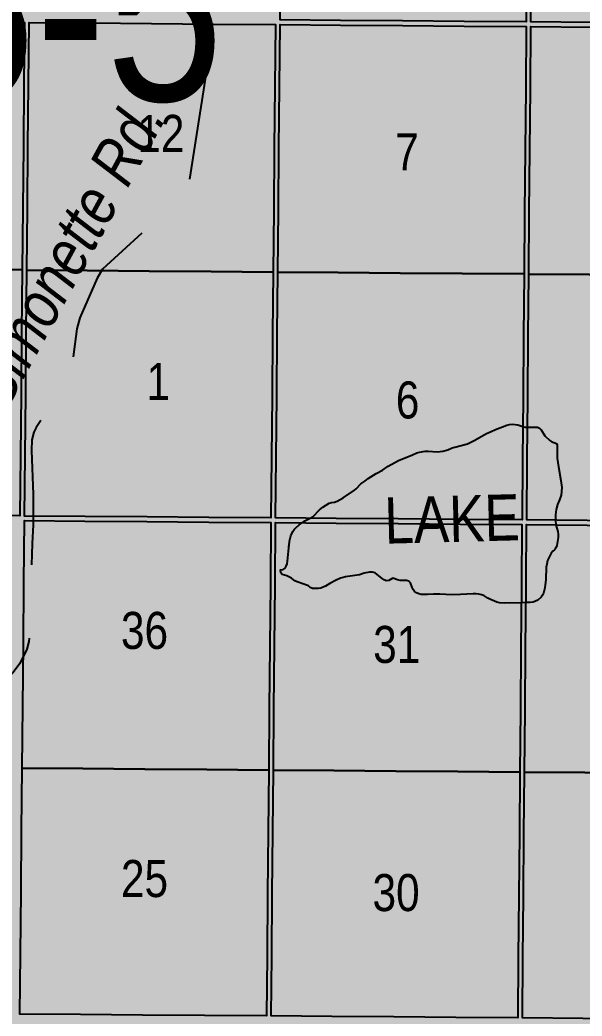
# Model space of a CAD drawing. Extents: x 403018 to 417191, y 6033193 to 6042673.
# Drawn here: x 413323.8 to 413445.5, y 6037164.9 to 6037380.5 of the extents above; entities that cross this region are included whole.
import ezdxf
from ezdxf.enums import TextEntityAlignment as Align

# ---------------------------------------------------------------- set-up
doc = ezdxf.new("R2010")
doc.units = 0
doc.header["$LTSCALE"] = 5
doc.linetypes.add('DASHED2', pattern=[9.525, 6.35, -3.175])
for name, color, linetype in [('L-TITLEDB-T', 4, 'Continuous'), ('Quarters', 8, 'Continuous'), ('RoadSeg', 57, 'DASHED2'), ('T-WATER', 160, 'Continuous'), ('T-WATER-H', 133, 'Continuous'), ('T-WATER-T', 170, 'Continuous')]:
    doc.layers.add(name, color=color, linetype=linetype)
doc.layers.add('ROUTE-MAP-BACKGROUND-H', color=7, linetype='Continuous', true_color=0xf0ebff)
doc.styles.add('120', font='ARIALN.TTF', dxfattribs={"height": 13})
doc.styles.add('80L', font='ARIALN.TTF', dxfattribs={"height": 10})
doc.styles.add('TXT', font='ARIALN.TTF', dxfattribs={"height": 0.2})

msp = doc.modelspace()

# ---------------------------------------------------------------- hatches: boundary and pattern name
at = {"layer": 'ROUTE-MAP-BACKGROUND-H'}
h = msp.add_hatch(color=256, dxfattribs=at)
h.dxf.hatch_style = 1
h.paths.add_polyline_path([(412923.423, 6037807.465), (416092.9, 6037807.465), (416092.9, 6035965.758), (412923.423, 6035965.758)])
at = {"layer": 'T-WATER-H'}
h = msp.add_hatch(color=256, dxfattribs=at)
h.dxf.hatch_style = 1
h.paths.add_polyline_path([(413439.623, 6037265.956), (413439.555, 6037265.86), (413439.178, 6037265.545), (413438.854, 6037265.148), (413438.051, 6037263.508), (413437.853, 6037262.723), (413437.766, 6037262.093), (413437.64, 6037259.436), (413437.453, 6037257.597), (413437.149, 6037256.484), (413436.955, 6037255.996), (413436.636, 6037255.631), (413435.909, 6037254.977), (413435.45, 6037254.713), (413434.907, 6037254.545), (413434.289, 6037254.453), (413433.369, 6037254.411), (413432.364, 6037254.363), (413428.625, 6037254.325), (413427.602, 6037254.381), (413427.067, 6037254.537), (413426.034, 6037254.915), (413425.553, 6037255.145), (413425.097, 6037255.376), (413424.257, 6037255.93), (413423.766, 6037256.116), (413423.186, 6037256.238), (413422.576, 6037256.332), (413421.922, 6037256.34), (413419.19, 6037256.167), (413417.322, 6037256.121), (413414.727, 6037256.234), (413413.343, 6037256.233), (413412.028, 6037256.166), (413410.688, 6037256.187), (413410.148, 6037256.327), (413409.641, 6037256.529), (413409.248, 6037256.844), (413408.949, 6037257.219), (413408.713, 6037257.661), (413408.333, 6037258.688), (413408.014, 6037259.046), (413407.49, 6037259.204), (413406.116, 6037259.217), (413405.555, 6037259.332), (413404.519, 6037259.681), (413403.657, 6037259.17), (413403.094, 6037259.108), (413402.633, 6037259.329), (413402.208, 6037259.635), (413400.688, 6037260.857), (413400.169, 6037261.009), (413399.488, 6037260.979), (413398.337, 6037260.753), (413397.322, 6037260.393), (413394.303, 6037259.97), (413393.752, 6037259.853), (413393.216, 6037259.671), (413392.274, 6037259.25), (413390.889, 6037258.523), (413389.992, 6037257.982), (413388.982, 6037257.573), (413388.44, 6037257.441), (413387.15, 6037257.492), (413386.654, 6037257.682), (413386.303, 6037258.033), (413383.79, 6037258.933), (413383.327, 6037259.164), (413382.561, 6037259.739), (413381.596, 6037260.181), (413380.561, 6037260.513), (413380.274, 6037260.894), (413380.188, 6037261.521), (413380.783, 6037261.617), (413381.2, 6037261.872), (413381.468, 6037262.275), (413381.64, 6037262.79), (413381.73, 6037263.38), (413381.992, 6037266.26), (413382.011, 6037266.46), (413382.017, 6037266.527), (413382.055, 6037266.793), (413382.19, 6037267.741), (413382.441, 6037268.875), (413382.888, 6037269.832), (413383.152, 6037270.251), (413383.505, 6037270.61), (413384.262, 6037271.248), (413384.93, 6037271.685), (413385.478, 6037272.126), (413386.637, 6037272.676), (413387.27, 6037273.066), (413388.637, 6037274.478), (413389.416, 6037275.088), (413390.723, 6037275.94), (413391.274, 6037276.084), (413391.913, 6037276.155), (413392.449, 6037276.336), (413393.753, 6037277.109), (413396.245, 6037278.723), (413396.615, 6037279.02), (413397.629, 6037280.117), (413398.473, 6037280.668), (413399.224, 6037281.304), (413400.924, 6037282.345), (413402.268, 6037283.092), (413403.559, 6037283.976), (413405.784, 6037285.2), (413408.792, 6037286.373), (413409.77, 6037286.802), (413410.313, 6037286.974), (413411.52, 6037287.192), (413412.204, 6037287.203), (413414.114, 6037287.064), (413414.762, 6037287.08), (413415.371, 6037287.18), (413416.454, 6037287.486), (413417.394, 6037287.903), (413417.929, 6037288.081), (413420.673, 6037288.808), (413422.129, 6037289.471), (413424.824, 6037291.006), (413425.84, 6037291.413), (413426.762, 6037291.878), (413429.218, 6037292.845), (413429.779, 6037292.993), (413430.417, 6037293.051), (413431.607, 6037292.867), (413432.689, 6037292.552), (413433.226, 6037292.407), (413433.693, 6037292.388), (413435.881, 6037292.373), (413436.33, 6037292.155), (413436.675, 6037291.816), (413437.474, 6037290.52), (413438.561, 6037289.522), (413438.95, 6037289.234), (413439.421, 6037289.027), (413439.955, 6037288.869), (413440.102, 6037288.45), (413440.135, 6037288.354), (413440.09, 6037287.047), (413440.151, 6037285.696), (413440.388, 6037283.79), (413440.951, 6037280.86), (413441.116, 6037279.33), (413440.995, 6037277.68), (413440.629, 6037276.633), (413440.224, 6037275.682), (413439.939, 6037274.584), (413439.751, 6037273.414), (413439.735, 6037272.255), (413439.857, 6037271.249), (413440.276, 6037269.802), (413440.372, 6037269.223), (413440.341, 6037268.537), (413440.026, 6037266.773), (413439.844, 6037266.269), (413439.668, 6037266.02)])

# ---------------------------------------------------------------- linework, layer by layer
at = {"layer": 'Quarters'}
for points in [[(413393.195, 6037380.392), (413380.116, 6037380.495), (413380.231, 6037393.547), (413380.35, 6037406.933), (413380.469, 6037420.319), (413380.588, 6037433.705), (413393.662, 6037433.602), (413407.072, 6037433.497), (413420.481, 6037433.391), (413433.89, 6037433.285), (413433.776, 6037419.899), (413433.661, 6037406.512), (413433.547, 6037393.125), (413433.436, 6037380.074), (413420.022, 6037380.18), (413406.608, 6037380.286), (413393.195, 6037380.392)], [(413447.519, 6037379.963), (413434.44, 6037380.066), (413434.552, 6037393.117), (413434.666, 6037406.504), (413434.78, 6037419.891), (413434.894, 6037433.277), (413447.968, 6037433.175), (413461.377, 6037433.069), (413474.786, 6037432.964), (413488.195, 6037432.86), (413488.085, 6037419.473), (413487.976, 6037406.086), (413487.867, 6037392.699), (413487.76, 6037379.647), (413474.895, 6037379.747), (413474.346, 6037379.751), (413460.933, 6037379.857), (413447.519, 6037379.963)], [(413324.407, 6037339.788), (413324.282, 6037326.396), (413310.861, 6037326.532), (413297.441, 6037326.668), (413284.02, 6037326.803), (413270.933, 6037326.934), (413271.063, 6037340.325), (413271.192, 6037353.716), (413271.275, 6037362.246), (413271.322, 6037367.107), (413271.451, 6037380.499), (413284.532, 6037380.367), (413297.948, 6037380.232), (413311.364, 6037380.097), (413324.78, 6037379.961), (413324.655, 6037366.57), (413324.531, 6037353.179), (413324.407, 6037339.788)], [(413338.37, 6037326.282), (413325.287, 6037326.388), (413325.411, 6037339.779), (413325.535, 6037353.17), (413325.66, 6037366.562), (413325.784, 6037379.953), (413338.862, 6037379.841), (413352.276, 6037379.727), (413365.689, 6037379.613), (413379.102, 6037379.499), (413378.983, 6037366.113), (413378.865, 6037352.726), (413378.746, 6037339.34), (413378.627, 6037325.954), (413365.208, 6037326.063), (413351.789, 6037326.172), (413338.37, 6037326.282)], [(413392.715, 6037325.842), (413379.631, 6037325.946), (413379.75, 6037339.332), (413379.869, 6037352.719), (413379.988, 6037366.105), (413380.107, 6037379.491), (413393.186, 6037379.388), (413406.6, 6037379.282), (413420.014, 6037379.176), (413433.427, 6037379.07), (413433.313, 6037365.683), (413433.199, 6037352.296), (413433.085, 6037338.91), (413432.971, 6037325.523), (413419.552, 6037325.63), (413406.133, 6037325.736), (413392.715, 6037325.842)], [(413447.059, 6037325.412), (413433.975, 6037325.515), (413434.089, 6037338.902), (413434.203, 6037352.289), (413434.318, 6037365.675), (413434.432, 6037379.062), (413447.51, 6037378.959), (413460.924, 6037378.853), (413474.338, 6037378.748), (413487.752, 6037378.642), (413487.642, 6037365.255), (413487.533, 6037351.868), (413487.424, 6037338.481), (413487.314, 6037325.094), (413473.896, 6037325.2), (413460.477, 6037325.306), (413447.059, 6037325.412)], [(413323.909, 6037286.222), (413323.788, 6037273.166), (413310.362, 6037273.303), (413296.936, 6037273.439), (413283.51, 6037273.573), (413270.419, 6037273.704), (413270.545, 6037286.76), (413270.674, 6037300.151), (413270.804, 6037313.543), (413270.933, 6037326.934), (413284.02, 6037326.803), (413297.441, 6037326.668), (413310.861, 6037326.532), (413324.282, 6037326.396), (413324.158, 6037313.005), (413324.034, 6037299.614), (413323.909, 6037286.222)], [(413337.881, 6037273.057), (413324.792, 6037273.158), (413324.913, 6037286.214), (413325.038, 6037299.606), (413325.162, 6037312.997), (413325.287, 6037326.388), (413338.37, 6037326.282), (413351.789, 6037326.172), (413365.208, 6037326.063), (413378.627, 6037325.954), (413378.508, 6037312.568), (413378.389, 6037299.181), (413378.27, 6037285.795), (413378.154, 6037272.744), (413364.73, 6037272.848), (413351.306, 6037272.952), (413337.881, 6037273.057)], [(413392.247, 6037272.632), (413379.158, 6037272.736), (413379.274, 6037285.787), (413379.393, 6037299.173), (413379.512, 6037312.56), (413379.631, 6037325.946), (413392.715, 6037325.842), (413406.133, 6037325.736), (413419.552, 6037325.63), (413432.971, 6037325.523), (413432.856, 6037312.137), (413432.742, 6037298.75), (413432.628, 6037285.364), (413432.517, 6037272.312), (413419.093, 6037272.419), (413405.67, 6037272.525), (413392.247, 6037272.632)], [(413446.609, 6037272.2), (413433.521, 6037272.304), (413433.632, 6037285.356), (413433.746, 6037298.742), (413433.861, 6037312.129), (413433.975, 6037325.515), (413447.059, 6037325.412), (413460.477, 6037325.306), (413473.896, 6037325.2), (413487.314, 6037325.094), (413487.205, 6037311.708), (413487.096, 6037298.321), (413486.986, 6037284.933), (413486.88, 6037271.881), (413473.456, 6037271.988), (413460.033, 6037272.094), (413446.609, 6037272.2)], [(413337.38, 6037218.489), (413324.285, 6037218.586), (413324.409, 6037231.978), (413324.534, 6037245.37), (413324.658, 6037258.762), (413324.783, 6037272.154), (413337.872, 6037272.052), (413351.297, 6037271.948), (413364.721, 6037271.844), (413378.145, 6037271.74), (413378.026, 6037258.352), (413377.907, 6037244.965), (413377.788, 6037231.578), (413377.669, 6037218.19), (413364.239, 6037218.29), (413350.809, 6037218.39), (413337.38, 6037218.489)], [(413391.767, 6037218.079), (413378.673, 6037218.182), (413378.792, 6037231.57), (413378.911, 6037244.957), (413379.03, 6037258.344), (413379.149, 6037271.732), (413392.238, 6037271.628), (413405.661, 6037271.521), (413419.085, 6037271.414), (413432.508, 6037271.308), (413432.394, 6037257.921), (413432.28, 6037244.534), (413432.166, 6037231.146), (413432.051, 6037217.759), (413418.623, 6037217.865), (413405.195, 6037217.972), (413391.767, 6037218.079)], [(413446.149, 6037217.647), (413433.056, 6037217.751), (413433.17, 6037231.138), (413433.284, 6037244.526), (413433.398, 6037257.913), (413433.411, 6037259.37), (413433.512, 6037271.3), (413446.601, 6037271.196), (413460.024, 6037271.089), (413473.448, 6037270.983), (413486.871, 6037270.877), (413486.762, 6037257.49), (413486.653, 6037244.103), (413486.543, 6037230.716), (413486.434, 6037217.329), (413473.006, 6037217.435), (413459.577, 6037217.541), (413446.149, 6037217.647)], [(413336.89, 6037165.26), (413323.79, 6037165.353), (413323.911, 6037178.41), (413324.036, 6037191.802), (413324.16, 6037205.194), (413324.285, 6037218.586), (413337.38, 6037218.489), (413350.809, 6037218.39), (413364.239, 6037218.29), (413377.669, 6037218.19), (413377.55, 6037204.803), (413377.431, 6037191.415), (413377.312, 6037178.028), (413377.196, 6037164.976), (413363.761, 6037165.071), (413350.325, 6037165.166), (413336.89, 6037165.26)], [(413391.298, 6037164.864), (413378.2, 6037164.968), (413378.316, 6037178.02), (413378.435, 6037191.408), (413378.554, 6037204.795), (413378.673, 6037218.182), (413391.767, 6037218.079), (413405.195, 6037217.972), (413418.623, 6037217.865), (413432.051, 6037217.759), (413431.937, 6037204.372), (413431.823, 6037190.984), (413431.709, 6037177.597), (413431.597, 6037164.545), (413418.164, 6037164.651), (413404.731, 6037164.758), (413391.298, 6037164.864)], [(413445.7, 6037164.433), (413432.602, 6037164.537), (413432.713, 6037177.589), (413432.827, 6037190.977), (413432.941, 6037204.364), (413433.056, 6037217.751), (413446.149, 6037217.647), (413459.577, 6037217.541), (413473.006, 6037217.435), (413486.434, 6037217.329), (413486.324, 6037203.941), (413486.215, 6037190.554), (413486.106, 6037177.167), (413485.999, 6037164.115), (413472.566, 6037164.221), (413459.133, 6037164.327), (413445.7, 6037164.433)]]:
    msp.add_lwpolyline(points, close=True, dxfattribs=at)
at = {"layer": 'RoadSeg', "flags": 128}
msp.add_lwpolyline([(412923.423, 6037489.055), (412925.639, 6037495.085), (412929.502, 6037506.607), (412930.201, 6037510.703), (412930.567, 6037514.566), (412930.234, 6037516.531), (412929.368, 6037519.461), (412927.637, 6037526.587), (412927.503, 6037527.819), (412927.87, 6037530.183), (412933.897, 6037547.933), (412935.396, 6037552.628), (412937.727, 6037560.886), (412938.526, 6037562.584), (412939.458, 6037563.817), (412940.357, 6037564.483), (412942.855, 6037565.615), (412944.287, 6037566.081), (412947.084, 6037566.68), (412951.213, 6037568.112), (412952.945, 6037568.112), (412953.811, 6037567.879), (412956.441, 6037566.78), (412958.473, 6037566.148), (412959.105, 6037565.948), (412971.293, 6037561.386), (412984.979, 6037555.758), (412989.208, 6037553.827), (412990.973, 6037553.36), (412993.304, 6037553.027), (412996.035, 6037552.994), (412999.265, 6037553.427), (413002.295, 6037553.627), (413008.189, 6037553.028), (413009.588, 6037553.094), (413015.682, 6037553.96), (413020.411, 6037553.727), (413022.209, 6037553.261), (413023.374, 6037552.561), (413027.903, 6037548.565), (413035.229, 6037540.84), (413036.561, 6037539.641), (413038.759, 6037538.109), (413043.254, 6037536.211), (413053.777, 6037532.847), (413056.641, 6037531.615), (413059.105, 6037530.117), (413067.53, 6037523.124), (413068.263, 6037522.725), (413073.124, 6037521.193), (413077.154, 6037520.493), (413080.184, 6037520.46), (413082.648, 6037520.693), (413084.946, 6037521.193), (413086.744, 6037521.925), (413087.91, 6037522.658), (413089.275, 6037523.923), (413090.807, 6037525.022), (413092.172, 6037525.588), (413098.1, 6037527.353), (413102.295, 6037529.018), (413112.418, 6037535.445), (413118.146, 6037538.076), (413122.975, 6037540.973), (413130.134, 6037544.669), (413132.965, 6037546.767), (413137.826, 6037551.795), (413139.058, 6037552.927), (413140.957, 6037554.426), (413142.688, 6037555.192), (413144.786, 6037555.658), (413145.718, 6037555.625), (413146.484, 6037555.392), (413147.65, 6037554.493), (413149.382, 6037551.662), (413150.114, 6037550.83), (413151.746, 6037549.897), (413155.642, 6037548.332), (413159.405, 6037546.201), (413160.57, 6037545.335), (413161.603, 6037544.203), (413163.534, 6037541.406), (413164.833, 6037539.974), (413165.898, 6037539.108), (413167.53, 6037538.409), (413173.191, 6037538.076), (413174.823, 6037537.51), (413176.521, 6037536.61), (413180.917, 6037533.614), (413183.847, 6037532.182), (413191.939, 6037527.453), (413199.631, 6037521.459), (413213.451, 6037511.502), (413215.882, 6037510.403), (413219.311, 6037509.504), (413233.164, 6037507.24), (413241.622, 6037505.109), (413244.986, 6037504.409), (413250.247, 6037504.11), (413260.737, 6037504.01), (413298.566, 6037504.01), (413323.374, 6037503.81), (413375.821, 6037503.877), (413378.619, 6037504.21), (413386.511, 6037506.74), (413389.042, 6037507.407), (413390.307, 6037507.506), (413391.173, 6037507.506), (413392.771, 6037507.074), (413394.203, 6037506.341), (413394.969, 6037505.708), (413393.204, 6037504.243), (413391.373, 6037502.178), (413387.909, 6037495.518), (413386.344, 6037491.855), (413386.078, 6037490.79), (413385.911, 6037487.36), (413386.677, 6037484.096), (413388.675, 6037478.036), (413389.075, 6037475.971), (413389.008, 6037473.241), (413388.642, 6037471.509), (413387.809, 6037469.245), (413382.248, 6037459.221), (413381.582, 6037456.757), (413381.416, 6037454.559), (413381.249, 6037399.947), (413380.95, 6037397.35), (413380.35, 6037394.786), (413379.118, 6037391.922), (413378.152, 6037390.29), (413376.154, 6037387.726), (413374.39, 6037385.895), (413372.991, 6037384.696), (413367.53, 6037380.9), (413366.098, 6037379.268), (413365.465, 6037377.669), (413360.437, 6037345.435), (413360.137, 6037344.403), (413359.404, 6037343.037), (413358.339, 6037341.872), (413341.656, 6037326.554), (413340.49, 6037324.656), (413336.794, 6037316.064), (413336.094, 6037313.634), (413334.962, 6037304.443), (413334.23, 6037301.679), (413332.931, 6037299.581), (413328.502, 6037294.12), (413327.303, 6037292.289), (413326.804, 6037291.289), (413326.371, 6037289.624), (413326.271, 6037287.36), (413326.671, 6037277.836), (413326.637, 6037271.243), (413326.404, 6037267.18), (413325.905, 6037247.833), (413325.705, 6037246.035), (413325.306, 6037244.337), (413323.74, 6037241.24), (413322.309, 6037239.275), (413321.077, 6037237.976), (413305.892, 6037225.788), (413304.293, 6037224.39), (413303.561, 6037223.258), (413303.261, 6037222.325), (413303.128, 6037220.76), (413304.093, 6037202.711), (413304.094, 6037200.214), (413303.794, 6037198.449), (413303.294, 6037197.35), (413302.662, 6037196.284), (413289.308, 6037177.703), (413284.047, 6037170.843), (413281.35, 6037168.113), (413278.153, 6037165.282), (413271.659, 6037160.087), (413270.061, 6037158.322), (413269.129, 6037156.791), (413268.296, 6037154.36), (413267.897, 6037152.362), (413267.763, 6037144.869), (413267.597, 6037142.905), (413262.768, 6037112.102), (413262.469, 6037109.405), (413262.302, 6037105.542), (413257.773, 6037101.08), (413256.774, 6037100.514), (413255.542, 6037100.347), (413251.679, 6037100.481), (413249.715, 6037101.146), (413247.317, 6037102.245), (413225.006, 6037113.001), (413222.675, 6037114.1), (413221.676, 6037114.366), (413220.477, 6037114.033), (413219.645, 6037113.534), (413211.253, 6037105.475), (413210.521, 6037104.61), (413210.088, 6037103.677)], dxfattribs=at)
at = {"layer": 'T-WATER'}
msp.add_lwpolyline([(413439.623, 6037265.956), (413439.555, 6037265.86), (413439.178, 6037265.545), (413438.854, 6037265.148), (413438.051, 6037263.508), (413437.853, 6037262.723), (413437.766, 6037262.093), (413437.64, 6037259.436), (413437.453, 6037257.597), (413437.149, 6037256.484), (413436.955, 6037255.996), (413436.636, 6037255.631), (413435.909, 6037254.977), (413435.45, 6037254.713), (413434.907, 6037254.545), (413434.289, 6037254.453), (413433.369, 6037254.411), (413432.364, 6037254.363), (413428.625, 6037254.325), (413427.602, 6037254.381), (413427.067, 6037254.537), (413426.034, 6037254.915), (413425.553, 6037255.145), (413425.097, 6037255.376), (413424.257, 6037255.93), (413423.766, 6037256.116), (413423.186, 6037256.238), (413422.576, 6037256.332), (413421.922, 6037256.34), (413419.19, 6037256.167), (413417.322, 6037256.121), (413414.727, 6037256.234), (413413.343, 6037256.233), (413412.028, 6037256.166), (413410.688, 6037256.187), (413410.148, 6037256.327), (413409.641, 6037256.529), (413409.248, 6037256.844), (413408.949, 6037257.219), (413408.713, 6037257.661), (413408.333, 6037258.688), (413408.014, 6037259.046), (413407.49, 6037259.204), (413406.116, 6037259.217), (413405.555, 6037259.332), (413404.519, 6037259.681), (413403.657, 6037259.17), (413403.094, 6037259.108), (413402.633, 6037259.329), (413402.208, 6037259.635), (413400.688, 6037260.857), (413400.169, 6037261.009), (413399.488, 6037260.979), (413398.337, 6037260.753), (413397.322, 6037260.393), (413394.303, 6037259.97), (413393.752, 6037259.853), (413393.216, 6037259.671), (413392.274, 6037259.25), (413390.889, 6037258.523), (413389.992, 6037257.982), (413388.982, 6037257.573), (413388.44, 6037257.441), (413387.15, 6037257.492), (413386.654, 6037257.682), (413386.303, 6037258.033), (413383.79, 6037258.933), (413383.327, 6037259.164), (413382.561, 6037259.739), (413381.596, 6037260.181), (413380.561, 6037260.513), (413380.274, 6037260.894), (413380.188, 6037261.521), (413380.783, 6037261.617), (413381.2, 6037261.872), (413381.468, 6037262.275), (413381.64, 6037262.79), (413381.73, 6037263.38), (413381.992, 6037266.26), (413382.011, 6037266.46), (413382.017, 6037266.527), (413382.055, 6037266.793), (413382.19, 6037267.741), (413382.441, 6037268.875), (413382.888, 6037269.832), (413383.152, 6037270.251), (413383.505, 6037270.61), (413384.262, 6037271.248), (413384.93, 6037271.685), (413385.478, 6037272.126), (413386.637, 6037272.676), (413387.27, 6037273.066), (413388.637, 6037274.478), (413389.416, 6037275.088), (413390.723, 6037275.94), (413391.274, 6037276.084), (413391.913, 6037276.155), (413392.449, 6037276.336), (413393.753, 6037277.109), (413396.245, 6037278.723), (413396.615, 6037279.02), (413397.629, 6037280.117), (413398.473, 6037280.668), (413399.224, 6037281.304), (413400.924, 6037282.345), (413402.268, 6037283.092), (413403.559, 6037283.976), (413405.784, 6037285.2), (413408.792, 6037286.373), (413409.77, 6037286.802), (413410.313, 6037286.974), (413411.52, 6037287.192), (413412.204, 6037287.203), (413414.114, 6037287.064), (413414.762, 6037287.08), (413415.371, 6037287.18), (413416.454, 6037287.486), (413417.394, 6037287.903), (413417.929, 6037288.081), (413420.673, 6037288.808), (413422.129, 6037289.471), (413424.824, 6037291.006), (413425.84, 6037291.413), (413426.762, 6037291.878), (413429.218, 6037292.845), (413429.779, 6037292.993), (413430.417, 6037293.051), (413431.607, 6037292.867), (413432.689, 6037292.552), (413433.226, 6037292.407), (413433.693, 6037292.388), (413435.881, 6037292.373), (413436.33, 6037292.155), (413436.675, 6037291.816), (413437.474, 6037290.52), (413438.561, 6037289.522), (413438.95, 6037289.234), (413439.421, 6037289.027), (413439.955, 6037288.869), (413440.102, 6037288.45), (413440.135, 6037288.354), (413440.09, 6037287.047), (413440.151, 6037285.696), (413440.388, 6037283.79), (413440.951, 6037280.86), (413441.116, 6037279.33), (413440.995, 6037277.68), (413440.629, 6037276.633), (413440.224, 6037275.682), (413439.939, 6037274.584), (413439.751, 6037273.414), (413439.735, 6037272.255), (413439.857, 6037271.249), (413440.276, 6037269.802), (413440.372, 6037269.223), (413440.341, 6037268.537), (413440.026, 6037266.773), (413439.844, 6037266.269), (413439.668, 6037266.02), (413439.623, 6037265.956)], close=True, dxfattribs=at)

# ---------------------------------------------------------------- texts
at = {"layer": 'L-TITLEDB-T', "insert": (413311.809, 6037300.283), "char_height": 10, "attachment_point": 1, "rotation": 61.30845, "style": '80L', "bg_fill": 1, "box_fill_scale": 1.15, "bg_fill_color": 256, "bg_fill_true_color": 15789055, "bg_fill_transparency": 0}
msp.add_mtext_dynamic_manual_height_columns('\\pi0.45587;{\\fArial Narrow|b0|i1|c0|p34;Simonette Rd.}', width=71.55293, gutter_width=50, heights=[0], dxfattribs=at)
at = {"layer": 'RoadSeg', "style": '120'}
msp.add_text('64-25-5', height=39.983, rotation=359.95761, dxfattribs=at).set_placement((413210.017, 6037363.111))
for s, height, p in [('12', 8.0041, (413349.203, 6037351.948)), ('7', 8.004, (413405.043, 6037347.948)), ('1', 8.004, (413351.182, 6037298.272)), ('6', 8.004, (413405.188, 6037294.266)), ('36', 8.0041, (413345.67, 6037244.396)), ('31', 8.0041, (413400.285, 6037241.365)), ('25', 8.0041, (413345.67, 6037190.712)), ('30', 8.0041, (413400.145, 6037187.673))]:
    msp.add_text(s, height=height, dxfattribs=at).set_placement(p)
at = {"layer": 'T-WATER-T', "style": 'TXT'}
msp.add_text('LAKE', height=10.0052, rotation=1.47247, dxfattribs=at).set_placement((413417.476, 6037267.535), align=Align.CENTER)

doc.saveas('drawing.dxf')
